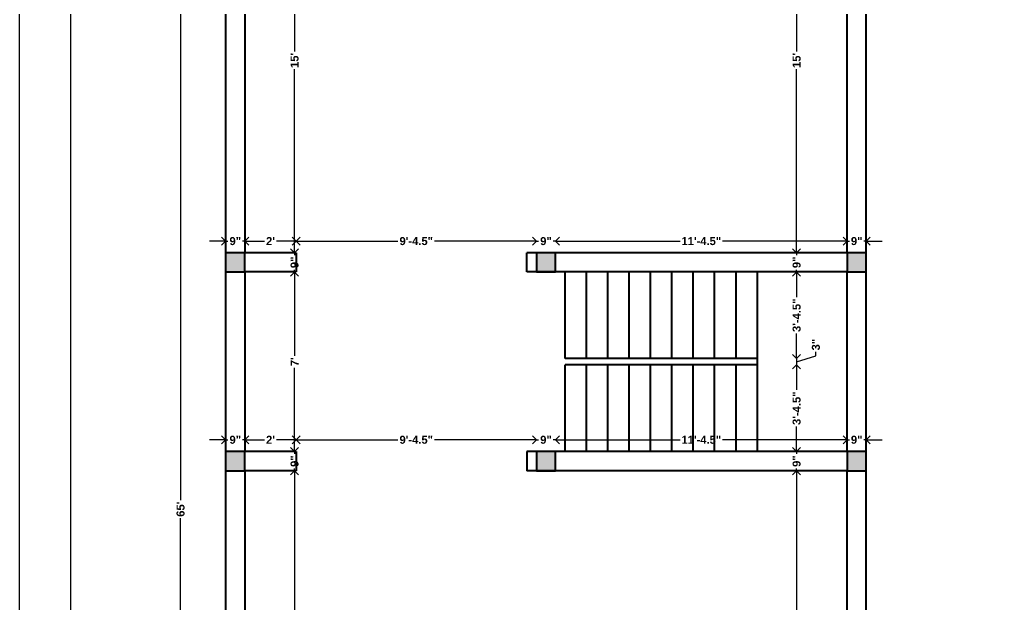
# Model space of a CAD drawing. Header units: inches. Extents: x 1457 to 6508, y 1058 to 4458.
# Drawn here: x 1456.9 to 1913.1, y 2758.7 to 3032.4 of the extents above; entities that cross this region are included whole.
import ezdxf

# ---------------------------------------------------------------- set-up
doc = ezdxf.new("R2010")
doc.units = ezdxf.units.IN
for name, color, linetype, lineweight in [('1.COLUMN', 1, 'Continuous', 40), ('frame', 10, 'Continuous', 30), ('WALL', 2, 'Continuous', 40), ('WALL DIMENSION', 6, 'Continuous', 13)]:
    doc.layers.add(name, color=color, linetype=linetype, lineweight=lineweight)
doc.styles.get("Standard").update_dxf_attribs({"font": 'arialbd.ttf'})
doc.dimstyles.new('WALL DIMENSION', dxfattribs={"dimscale": 1.5, "dimtxt": 2.5, "dimasz": 2.5, "dimexe": 1.25, "dimexo": 0.625, "dimtad": 0, "dimlunit": 3, "dimtxsty": 'Standard', "dimblk": 'OPEN90', "dimcen": 2.5, "dimse1": 1, "dimse2": 1, "dimclrd": 1, "dimclrt": 3, "dimadec": 0, "dimazin": 0, "dimtfac": 1, "dimtmove": 0, "dimatfit": 3, "dimfxl": 0, "dimarcsym": 0})

# ---------------------------------------------------------------- blocks, each defined once
blk = doc.blocks.new('_Open90')
at = {"color": 0, "linetype": 'ByBlock', "lineweight": -2}
for p, q in [((0, 0), (-1, 0)), ((-0.5, 0.5), (0, 0)), ((0, 0), (-0.5, -0.5))]:
    blk.add_line(p, q, dxfattribs=at)
blk = doc.blocks.new('*D177')
at = {"layer": 'Defpoints', "color": 0}
for p in [(1586.48, 2928.7), (1562.48, 2923.26), (1586.48, 2923.26)]:
    blk.add_point(p, dxfattribs=at)
at = {"layer": 'WALL DIMENSION', "color": 1, "lineweight": -2}
for p, q in [((1566.23, 2928.7), (1571.64, 2928.7)), ((1582.73, 2928.7), (1577.32, 2928.7))]:
    blk.add_line(p, q, dxfattribs=at)
at = {"layer": 'WALL DIMENSION', "color": 1, "lineweight": -2, "xscale": 3.75, "yscale": 3.75, "zscale": 3.75, "rotation": 180}
blk.add_blockref('_Open90', (1562.48, 2928.7), dxfattribs=at)
at = {"layer": 'WALL DIMENSION', "color": 1, "lineweight": -2, "xscale": 3.75, "yscale": 3.75, "zscale": 3.75}
blk.add_blockref('_Open90', (1586.48, 2928.7), dxfattribs=at)
at = {"layer": 'WALL DIMENSION', "color": 3, "insert": (1574.48, 2928.7), "char_height": 3.75, "attachment_point": 5}
blk.add_mtext("2'", dxfattribs=at)
blk = doc.blocks.new('*D178')
at = {"layer": 'Defpoints', "color": 0}
for p in [(1698.98, 2928.7), (1586.48, 2923.26), (1698.98, 2923.26)]:
    blk.add_point(p, dxfattribs=at)
at = {"layer": 'WALL DIMENSION', "color": 1, "lineweight": -2}
for p, q in [((1590.23, 2928.7), (1634.17, 2928.7)), ((1695.23, 2928.7), (1651.29, 2928.7))]:
    blk.add_line(p, q, dxfattribs=at)
at = {"layer": 'WALL DIMENSION', "color": 1, "lineweight": -2, "xscale": 3.75, "yscale": 3.75, "zscale": 3.75, "rotation": 180}
blk.add_blockref('_Open90', (1586.48, 2928.7), dxfattribs=at)
at = {"layer": 'WALL DIMENSION', "color": 1, "lineweight": -2, "xscale": 3.75, "yscale": 3.75, "zscale": 3.75}
blk.add_blockref('_Open90', (1698.98, 2928.7), dxfattribs=at)
at = {"layer": 'WALL DIMENSION', "color": 3, "insert": (1642.73, 2928.7), "char_height": 3.75, "attachment_point": 5}
blk.add_mtext('9\'-4.5"', dxfattribs=at)
blk = doc.blocks.new('*D186')
at = {"layer": 'Defpoints', "color": 0}
for p in [(1707.98, 2928.7), (1698.98, 2923.26), (1707.98, 2923.26)]:
    blk.add_point(p, dxfattribs=at)
at = {"layer": 'WALL DIMENSION', "color": 1, "lineweight": -2}
for p, q in [((1695.23, 2928.7), (1691.48, 2928.7)), ((1698.98, 2928.7), (1700.06, 2928.7)), ((1707.98, 2928.7), (1706.9, 2928.7)), ((1711.73, 2928.7), (1715.48, 2928.7))]:
    blk.add_line(p, q, dxfattribs=at)
at = {"layer": 'WALL DIMENSION', "color": 1, "lineweight": -2, "xscale": 3.75, "yscale": 3.75, "zscale": 3.75}
blk.add_blockref('_Open90', (1698.98, 2928.7), dxfattribs=at)
at = {"layer": 'WALL DIMENSION', "color": 1, "lineweight": -2, "xscale": 3.75, "yscale": 3.75, "zscale": 3.75, "rotation": 180}
blk.add_blockref('_Open90', (1707.98, 2928.7), dxfattribs=at)
at = {"layer": 'WALL DIMENSION', "color": 3, "insert": (1703.48, 2928.7), "char_height": 3.75, "attachment_point": 5}
blk.add_mtext('9"', dxfattribs=at)
blk = doc.blocks.new('*D187')
at = {"layer": 'Defpoints', "color": 0}
for p in [(1844.48, 2928.7), (1707.98, 2923.26), (1844.48, 2923.26)]:
    blk.add_point(p, dxfattribs=at)
at = {"layer": 'WALL DIMENSION', "color": 1, "lineweight": -2}
for p, q in [((1711.73, 2928.7), (1766.34, 2928.7)), ((1840.73, 2928.7), (1786.12, 2928.7))]:
    blk.add_line(p, q, dxfattribs=at)
at = {"layer": 'WALL DIMENSION', "color": 1, "lineweight": -2, "xscale": 3.75, "yscale": 3.75, "zscale": 3.75, "rotation": 180}
blk.add_blockref('_Open90', (1707.98, 2928.7), dxfattribs=at)
at = {"layer": 'WALL DIMENSION', "color": 1, "lineweight": -2, "xscale": 3.75, "yscale": 3.75, "zscale": 3.75}
blk.add_blockref('_Open90', (1844.48, 2928.7), dxfattribs=at)
at = {"layer": 'WALL DIMENSION', "color": 3, "insert": (1776.23, 2928.7), "char_height": 3.75, "attachment_point": 5}
blk.add_mtext('11\'-4.5"', dxfattribs=at)
blk = doc.blocks.new('*D188')
at = {"layer": 'Defpoints', "color": 0}
for p in [(1853.48, 2928.7), (1844.48, 2923.26), (1853.48, 2923.26)]:
    blk.add_point(p, dxfattribs=at)
at = {"layer": 'WALL DIMENSION', "color": 1, "lineweight": -2}
for p, q in [((1840.73, 2928.7), (1836.98, 2928.7)), ((1844.48, 2928.7), (1845.56, 2928.7)), ((1853.48, 2928.7), (1852.4, 2928.7)), ((1857.23, 2928.7), (1860.98, 2928.7))]:
    blk.add_line(p, q, dxfattribs=at)
at = {"layer": 'WALL DIMENSION', "color": 1, "lineweight": -2, "xscale": 3.75, "yscale": 3.75, "zscale": 3.75}
blk.add_blockref('_Open90', (1844.48, 2928.7), dxfattribs=at)
at = {"layer": 'WALL DIMENSION', "color": 1, "lineweight": -2, "xscale": 3.75, "yscale": 3.75, "zscale": 3.75, "rotation": 180}
blk.add_blockref('_Open90', (1853.48, 2928.7), dxfattribs=at)
at = {"layer": 'WALL DIMENSION', "color": 3, "insert": (1848.98, 2928.7), "char_height": 3.75, "attachment_point": 5}
blk.add_mtext('9"', dxfattribs=at)
blk = doc.blocks.new('*D189')
at = {"layer": 'Defpoints', "color": 0}
for p in [(1553.48, 2928.7), (1553.48, 2923.26), (1562.48, 2923.26)]:
    blk.add_point(p, dxfattribs=at)
at = {"layer": 'WALL DIMENSION', "color": 1, "lineweight": -2}
for p, q in [((1549.73, 2928.7), (1545.98, 2928.7)), ((1553.48, 2928.7), (1554.56, 2928.7)), ((1562.48, 2928.7), (1561.4, 2928.7)), ((1566.23, 2928.7), (1569.98, 2928.7))]:
    blk.add_line(p, q, dxfattribs=at)
at = {"layer": 'WALL DIMENSION', "color": 1, "lineweight": -2, "xscale": 3.75, "yscale": 3.75, "zscale": 3.75}
blk.add_blockref('_Open90', (1553.48, 2928.7), dxfattribs=at)
at = {"layer": 'WALL DIMENSION', "color": 1, "lineweight": -2, "xscale": 3.75, "yscale": 3.75, "zscale": 3.75, "rotation": 180}
blk.add_blockref('_Open90', (1562.48, 2928.7), dxfattribs=at)
at = {"layer": 'WALL DIMENSION', "color": 3, "insert": (1557.98, 2928.7), "char_height": 3.75, "attachment_point": 5}
blk.add_mtext('9"', dxfattribs=at)
blk = doc.blocks.new('*D190')
at = {"layer": 'Defpoints', "color": 0}
for p in [(1562.48, 2835.74), (1553.48, 2830.26), (1562.48, 2830.26)]:
    blk.add_point(p, dxfattribs=at)
at = {"layer": 'WALL DIMENSION', "color": 1, "lineweight": -2}
for p, q in [((1549.73, 2835.74), (1545.98, 2835.74)), ((1553.48, 2835.74), (1554.56, 2835.74)), ((1562.48, 2835.74), (1561.4, 2835.74)), ((1566.23, 2835.74), (1569.98, 2835.74))]:
    blk.add_line(p, q, dxfattribs=at)
at = {"layer": 'WALL DIMENSION', "color": 1, "lineweight": -2, "xscale": 3.75, "yscale": 3.75, "zscale": 3.75}
blk.add_blockref('_Open90', (1553.48, 2835.74), dxfattribs=at)
at = {"layer": 'WALL DIMENSION', "color": 1, "lineweight": -2, "xscale": 3.75, "yscale": 3.75, "zscale": 3.75, "rotation": 180}
blk.add_blockref('_Open90', (1562.48, 2835.74), dxfattribs=at)
at = {"layer": 'WALL DIMENSION', "color": 3, "insert": (1557.98, 2835.74), "char_height": 3.75, "attachment_point": 5}
blk.add_mtext('9"', dxfattribs=at)
blk = doc.blocks.new('*D166')
at = {"layer": 'Defpoints', "color": 0}
for p in [(1586.48, 2835.74), (1562.48, 2830.26), (1586.48, 2830.26)]:
    blk.add_point(p, dxfattribs=at)
at = {"layer": 'WALL DIMENSION', "color": 1, "lineweight": -2}
for p, q in [((1566.23, 2835.74), (1571.64, 2835.74)), ((1582.73, 2835.74), (1577.32, 2835.74))]:
    blk.add_line(p, q, dxfattribs=at)
at = {"layer": 'WALL DIMENSION', "color": 1, "lineweight": -2, "xscale": 3.75, "yscale": 3.75, "zscale": 3.75, "rotation": 180}
blk.add_blockref('_Open90', (1562.48, 2835.74), dxfattribs=at)
at = {"layer": 'WALL DIMENSION', "color": 1, "lineweight": -2, "xscale": 3.75, "yscale": 3.75, "zscale": 3.75}
blk.add_blockref('_Open90', (1586.48, 2835.74), dxfattribs=at)
at = {"layer": 'WALL DIMENSION', "color": 3, "insert": (1574.48, 2835.74), "char_height": 3.75, "attachment_point": 5}
blk.add_mtext("2'", dxfattribs=at)
blk = doc.blocks.new('*D167')
at = {"layer": 'Defpoints', "color": 0}
for p in [(1698.98, 2835.74), (1586.48, 2830.26), (1698.98, 2830.26)]:
    blk.add_point(p, dxfattribs=at)
at = {"layer": 'WALL DIMENSION', "color": 1, "lineweight": -2}
for p, q in [((1590.23, 2835.74), (1634.17, 2835.74)), ((1695.23, 2835.74), (1651.29, 2835.74))]:
    blk.add_line(p, q, dxfattribs=at)
at = {"layer": 'WALL DIMENSION', "color": 1, "lineweight": -2, "xscale": 3.75, "yscale": 3.75, "zscale": 3.75, "rotation": 180}
blk.add_blockref('_Open90', (1586.48, 2835.74), dxfattribs=at)
at = {"layer": 'WALL DIMENSION', "color": 1, "lineweight": -2, "xscale": 3.75, "yscale": 3.75, "zscale": 3.75}
blk.add_blockref('_Open90', (1698.98, 2835.74), dxfattribs=at)
at = {"layer": 'WALL DIMENSION', "color": 3, "insert": (1642.73, 2835.74), "char_height": 3.75, "attachment_point": 5}
blk.add_mtext('9\'-4.5"', dxfattribs=at)
blk = doc.blocks.new('*D168')
at = {"layer": 'Defpoints', "color": 0}
for p in [(1707.98, 2835.74), (1698.98, 2830.26), (1707.98, 2830.26)]:
    blk.add_point(p, dxfattribs=at)
at = {"layer": 'WALL DIMENSION', "color": 1, "lineweight": -2}
for p, q in [((1695.23, 2835.74), (1691.48, 2835.74)), ((1698.98, 2835.74), (1700.06, 2835.74)), ((1707.98, 2835.74), (1706.9, 2835.74)), ((1711.73, 2835.74), (1715.48, 2835.74))]:
    blk.add_line(p, q, dxfattribs=at)
at = {"layer": 'WALL DIMENSION', "color": 1, "lineweight": -2, "xscale": 3.75, "yscale": 3.75, "zscale": 3.75}
blk.add_blockref('_Open90', (1698.98, 2835.74), dxfattribs=at)
at = {"layer": 'WALL DIMENSION', "color": 1, "lineweight": -2, "xscale": 3.75, "yscale": 3.75, "zscale": 3.75, "rotation": 180}
blk.add_blockref('_Open90', (1707.98, 2835.74), dxfattribs=at)
at = {"layer": 'WALL DIMENSION', "color": 3, "insert": (1703.48, 2835.74), "char_height": 3.75, "attachment_point": 5}
blk.add_mtext('9"', dxfattribs=at)
blk = doc.blocks.new('*D169')
at = {"layer": 'Defpoints', "color": 0}
for p in [(1844.48, 2835.74), (1707.98, 2830.26), (1844.48, 2830.26)]:
    blk.add_point(p, dxfattribs=at)
at = {"layer": 'WALL DIMENSION', "color": 1, "lineweight": -2}
for p, q in [((1711.73, 2835.74), (1766.34, 2835.74)), ((1840.73, 2835.74), (1786.12, 2835.74))]:
    blk.add_line(p, q, dxfattribs=at)
at = {"layer": 'WALL DIMENSION', "color": 1, "lineweight": -2, "xscale": 3.75, "yscale": 3.75, "zscale": 3.75, "rotation": 180}
blk.add_blockref('_Open90', (1707.98, 2835.74), dxfattribs=at)
at = {"layer": 'WALL DIMENSION', "color": 1, "lineweight": -2, "xscale": 3.75, "yscale": 3.75, "zscale": 3.75}
blk.add_blockref('_Open90', (1844.48, 2835.74), dxfattribs=at)
at = {"layer": 'WALL DIMENSION', "color": 3, "insert": (1776.23, 2835.74), "char_height": 3.75, "attachment_point": 5}
blk.add_mtext('11\'-4.5"', dxfattribs=at)
blk = doc.blocks.new('*D170')
at = {"layer": 'Defpoints', "color": 0}
for p in [(1853.48, 2835.74), (1844.48, 2830.26), (1853.48, 2830.26)]:
    blk.add_point(p, dxfattribs=at)
at = {"layer": 'WALL DIMENSION', "color": 1, "lineweight": -2}
for p, q in [((1840.73, 2835.74), (1836.98, 2835.74)), ((1844.48, 2835.74), (1845.56, 2835.74)), ((1853.48, 2835.74), (1852.4, 2835.74)), ((1857.23, 2835.74), (1860.98, 2835.74))]:
    blk.add_line(p, q, dxfattribs=at)
at = {"layer": 'WALL DIMENSION', "color": 1, "lineweight": -2, "xscale": 3.75, "yscale": 3.75, "zscale": 3.75}
blk.add_blockref('_Open90', (1844.48, 2835.74), dxfattribs=at)
at = {"layer": 'WALL DIMENSION', "color": 1, "lineweight": -2, "xscale": 3.75, "yscale": 3.75, "zscale": 3.75, "rotation": 180}
blk.add_blockref('_Open90', (1853.48, 2835.74), dxfattribs=at)
at = {"layer": 'WALL DIMENSION', "color": 3, "insert": (1848.98, 2835.74), "char_height": 3.75, "attachment_point": 5}
blk.add_mtext('9"', dxfattribs=at)
blk = doc.blocks.new('*D141')
at = {"layer": 'Defpoints', "color": 0}
for p in [(1820.88, 3103.26), (1820.88, 2923.26), (1820.88, 2923.26)]:
    blk.add_point(p, dxfattribs=at)
at = {"layer": 'WALL DIMENSION', "color": 1, "lineweight": -2}
for p, q in [((1820.88, 3099.51), (1820.88, 3017.42)), ((1820.88, 2927.01), (1820.88, 3009.11))]:
    blk.add_line(p, q, dxfattribs=at)
at = {"layer": 'WALL DIMENSION', "color": 1, "lineweight": -2, "xscale": 3.75, "yscale": 3.75, "zscale": 3.75}
for p, rotation in [((1820.88, 3103.26), 90), ((1820.88, 2923.26), 270)]:
    blk.add_blockref('_Open90', p, dxfattribs=dict(at, rotation=rotation))
at = {"layer": 'WALL DIMENSION', "color": 3, "insert": (1820.88, 3013.26), "char_height": 3.75, "attachment_point": 5, "rotation": 90}
blk.add_mtext("15'", dxfattribs=at)
blk = doc.blocks.new('*D115')
at = {"layer": 'Defpoints', "color": 0}
for p in [(1820.88, 2923.26), (1820.88, 2914.26), (1820.88, 2914.26)]:
    blk.add_point(p, dxfattribs=at)
at = {"layer": 'WALL DIMENSION', "color": 1, "lineweight": -2}
for p, q in [((1820.88, 2927.01), (1820.88, 2930.76)), ((1820.88, 2923.26), (1820.88, 2922.19)), ((1820.88, 2914.26), (1820.88, 2915.34)), ((1820.88, 2910.51), (1820.88, 2906.76))]:
    blk.add_line(p, q, dxfattribs=at)
at = {"layer": 'WALL DIMENSION', "color": 1, "lineweight": -2, "xscale": 3.75, "yscale": 3.75, "zscale": 3.75}
for p, rotation in [((1820.88, 2923.26), 270), ((1820.88, 2914.26), 90)]:
    blk.add_blockref('_Open90', p, dxfattribs=dict(at, rotation=rotation))
at = {"layer": 'WALL DIMENSION', "color": 3, "insert": (1820.88, 2918.76), "char_height": 3.75, "attachment_point": 5, "rotation": 90}
blk.add_mtext('9"', dxfattribs=at)
blk = doc.blocks.new('*D116')
at = {"layer": 'Defpoints', "color": 0}
for p in [(1820.88, 2914.26), (1802.48, 2873.76), (1820.88, 2873.76)]:
    blk.add_point(p, dxfattribs=at)
at = {"layer": 'WALL DIMENSION', "color": 1, "lineweight": -2}
for p, q in [((1820.88, 2910.51), (1820.88, 2902.56)), ((1820.88, 2877.51), (1820.88, 2885.47))]:
    blk.add_line(p, q, dxfattribs=at)
at = {"layer": 'WALL DIMENSION', "color": 1, "lineweight": -2, "xscale": 3.75, "yscale": 3.75, "zscale": 3.75}
for p, rotation in [((1820.88, 2914.26), 90), ((1820.88, 2873.76), 270)]:
    blk.add_blockref('_Open90', p, dxfattribs=dict(at, rotation=rotation))
at = {"layer": 'WALL DIMENSION', "color": 3, "insert": (1820.88, 2894.01), "char_height": 3.75, "attachment_point": 5, "rotation": 90}
blk.add_mtext('3\'-4.5"', dxfattribs=at)
blk = doc.blocks.new('*D117')
at = {"layer": 'Defpoints', "color": 0}
for p in [(1802.48, 2873.76), (1802.48, 2870.76), (1820.88, 2870.76)]:
    blk.add_point(p, dxfattribs=at)
at = {"layer": 'WALL DIMENSION', "color": 1, "lineweight": -2}
for p, q in [((1820.88, 2877.51), (1820.88, 2881.26)), ((1820.88, 2872.26), (1829.9, 2874.97)), ((1820.88, 2873.76), (1820.88, 2870.76)), ((1820.88, 2873.76), (1820.88, 2870.76)), ((1829.9, 2874.97), (1829.9, 2876.85)), ((1820.88, 2867.01), (1820.88, 2863.26))]:
    blk.add_line(p, q, dxfattribs=at)
at = {"layer": 'WALL DIMENSION', "color": 1, "lineweight": -2, "xscale": 3.75, "yscale": 3.75, "zscale": 3.75}
for p, rotation in [((1820.88, 2873.76), 270), ((1820.88, 2870.76), 90)]:
    blk.add_blockref('_Open90', p, dxfattribs=dict(at, rotation=rotation))
at = {"layer": 'WALL DIMENSION', "color": 3, "insert": (1829.9, 2880.25), "char_height": 3.75, "attachment_point": 5, "rotation": 90}
blk.add_mtext('3"', dxfattribs=at)
blk = doc.blocks.new('*D118')
at = {"layer": 'Defpoints', "color": 0}
for p in [(1802.48, 2870.76), (1802.48, 2830.26), (1820.88, 2830.26)]:
    blk.add_point(p, dxfattribs=at)
at = {"layer": 'WALL DIMENSION', "color": 1, "lineweight": -2}
for p, q in [((1820.88, 2867.01), (1820.88, 2859.06)), ((1820.88, 2834.01), (1820.88, 2841.97))]:
    blk.add_line(p, q, dxfattribs=at)
at = {"layer": 'WALL DIMENSION', "color": 1, "lineweight": -2, "xscale": 3.75, "yscale": 3.75, "zscale": 3.75}
for p, rotation in [((1820.88, 2870.76), 90), ((1820.88, 2830.26), 270)]:
    blk.add_blockref('_Open90', p, dxfattribs=dict(at, rotation=rotation))
at = {"layer": 'WALL DIMENSION', "color": 3, "insert": (1820.88, 2850.51), "char_height": 3.75, "attachment_point": 5, "rotation": 90}
blk.add_mtext('3\'-4.5"', dxfattribs=at)
blk = doc.blocks.new('*D119')
at = {"layer": 'Defpoints', "color": 0}
for p in [(1802.48, 2830.26), (1802.48, 2821.26), (1820.88, 2821.26)]:
    blk.add_point(p, dxfattribs=at)
at = {"layer": 'WALL DIMENSION', "color": 1, "lineweight": -2}
for p, q in [((1820.88, 2834.01), (1820.88, 2837.76)), ((1820.88, 2830.26), (1820.88, 2829.19)), ((1820.88, 2821.26), (1820.88, 2822.34)), ((1820.88, 2817.51), (1820.88, 2813.76))]:
    blk.add_line(p, q, dxfattribs=at)
at = {"layer": 'WALL DIMENSION', "color": 1, "lineweight": -2, "xscale": 3.75, "yscale": 3.75, "zscale": 3.75}
for p, rotation in [((1820.88, 2830.26), 270), ((1820.88, 2821.26), 90)]:
    blk.add_blockref('_Open90', p, dxfattribs=dict(at, rotation=rotation))
at = {"layer": 'WALL DIMENSION', "color": 3, "insert": (1820.88, 2825.76), "char_height": 3.75, "attachment_point": 5, "rotation": 90}
blk.add_mtext('9"', dxfattribs=at)
blk = doc.blocks.new('*D130')
at = {"layer": 'Defpoints', "color": 0}
for p in [(1802.48, 2821.26), (1820.88, 2641.26), (1820.88, 2641.26)]:
    blk.add_point(p, dxfattribs=at)
at = {"layer": 'WALL DIMENSION', "color": 1, "lineweight": -2}
for p, q in [((1820.88, 2817.51), (1820.88, 2735.42)), ((1820.88, 2645.01), (1820.88, 2727.11))]:
    blk.add_line(p, q, dxfattribs=at)
at = {"layer": 'WALL DIMENSION', "color": 1, "lineweight": -2, "xscale": 3.75, "yscale": 3.75, "zscale": 3.75}
for p, rotation in [((1820.88, 2821.26), 90), ((1820.88, 2641.26), 270)]:
    blk.add_blockref('_Open90', p, dxfattribs=dict(at, rotation=rotation))
at = {"layer": 'WALL DIMENSION', "color": 3, "insert": (1820.88, 2731.26), "char_height": 3.75, "attachment_point": 5, "rotation": 90}
blk.add_mtext("15'", dxfattribs=at)
blk = doc.blocks.new('*D128')
at = {"layer": 'Defpoints', "color": 0}
for p in [(1582.81, 3103.26), (1585.76, 2923.26), (1586.48, 2923.26)]:
    blk.add_point(p, dxfattribs=at)
at = {"layer": 'WALL DIMENSION', "color": 1, "lineweight": -2}
for p, q in [((1585.76, 3099.51), (1585.76, 3017.42)), ((1585.76, 2927.01), (1585.76, 3009.11))]:
    blk.add_line(p, q, dxfattribs=at)
at = {"layer": 'WALL DIMENSION', "color": 1, "lineweight": -2, "xscale": 3.75, "yscale": 3.75, "zscale": 3.75}
for p, rotation in [((1585.76, 3103.26), 90), ((1585.76, 2923.26), 270)]:
    blk.add_blockref('_Open90', p, dxfattribs=dict(at, rotation=rotation))
at = {"layer": 'WALL DIMENSION', "color": 3, "insert": (1585.76, 3013.26), "char_height": 3.75, "attachment_point": 5, "rotation": 90}
blk.add_mtext("15'", dxfattribs=at)
blk = doc.blocks.new('*D129')
at = {"layer": 'Defpoints', "color": 0}
for p in [(1586.48, 2923.26), (1585.76, 2914.26), (1585.76, 2914.26)]:
    blk.add_point(p, dxfattribs=at)
at = {"layer": 'WALL DIMENSION', "color": 1, "lineweight": -2}
for p, q in [((1585.76, 2927.01), (1585.76, 2930.76)), ((1585.76, 2923.26), (1585.76, 2922.19)), ((1585.76, 2914.26), (1585.76, 2915.34)), ((1585.76, 2910.51), (1585.76, 2906.76))]:
    blk.add_line(p, q, dxfattribs=at)
at = {"layer": 'WALL DIMENSION', "color": 1, "lineweight": -2, "xscale": 3.75, "yscale": 3.75, "zscale": 3.75}
for p, rotation in [((1585.76, 2923.26), 270), ((1585.76, 2914.26), 90)]:
    blk.add_blockref('_Open90', p, dxfattribs=dict(at, rotation=rotation))
at = {"layer": 'WALL DIMENSION', "color": 3, "insert": (1585.76, 2918.76), "char_height": 3.75, "attachment_point": 5, "rotation": 90}
blk.add_mtext('9"', dxfattribs=at)
blk = doc.blocks.new('*D82')
at = {"layer": 'Defpoints', "color": 0}
for p in [(1585.76, 2914.26), (1585.76, 2830.26), (1585.76, 2830.26)]:
    blk.add_point(p, dxfattribs=at)
at = {"layer": 'WALL DIMENSION', "color": 1, "lineweight": -2}
for p, q in [((1585.76, 2910.51), (1585.76, 2875.05)), ((1585.76, 2834.01), (1585.76, 2869.47))]:
    blk.add_line(p, q, dxfattribs=at)
at = {"layer": 'WALL DIMENSION', "color": 1, "lineweight": -2, "xscale": 3.75, "yscale": 3.75, "zscale": 3.75}
for p, rotation in [((1585.76, 2914.26), 90), ((1585.76, 2830.26), 270)]:
    blk.add_blockref('_Open90', p, dxfattribs=dict(at, rotation=rotation))
at = {"layer": 'WALL DIMENSION', "color": 3, "insert": (1585.76, 2872.26), "char_height": 3.75, "attachment_point": 5, "rotation": 90}
blk.add_mtext("7'", dxfattribs=at)
blk = doc.blocks.new('*D83')
at = {"layer": 'Defpoints', "color": 0}
for p in [(1585.76, 2830.26), (1585.76, 2821.26), (1585.76, 2821.26)]:
    blk.add_point(p, dxfattribs=at)
at = {"layer": 'WALL DIMENSION', "color": 1, "lineweight": -2}
for p, q in [((1585.76, 2834.01), (1585.76, 2837.76)), ((1585.76, 2830.26), (1585.76, 2829.19)), ((1585.76, 2821.26), (1585.76, 2822.34)), ((1585.76, 2817.51), (1585.76, 2813.76))]:
    blk.add_line(p, q, dxfattribs=at)
at = {"layer": 'WALL DIMENSION', "color": 1, "lineweight": -2, "xscale": 3.75, "yscale": 3.75, "zscale": 3.75}
for p, rotation in [((1585.76, 2830.26), 270), ((1585.76, 2821.26), 90)]:
    blk.add_blockref('_Open90', p, dxfattribs=dict(at, rotation=rotation))
at = {"layer": 'WALL DIMENSION', "color": 3, "insert": (1585.76, 2825.76), "char_height": 3.75, "attachment_point": 5, "rotation": 90}
blk.add_mtext('9"', dxfattribs=at)
blk = doc.blocks.new('*D84')
at = {"layer": 'Defpoints', "color": 0}
for p in [(1585.76, 2821.26), (1585.76, 2641.26), (1585.76, 2641.26)]:
    blk.add_point(p, dxfattribs=at)
at = {"layer": 'WALL DIMENSION', "color": 1, "lineweight": -2}
for p, q in [((1585.76, 2817.51), (1585.76, 2735.42)), ((1585.76, 2645.01), (1585.76, 2727.11))]:
    blk.add_line(p, q, dxfattribs=at)
at = {"layer": 'WALL DIMENSION', "color": 1, "lineweight": -2, "xscale": 3.75, "yscale": 3.75, "zscale": 3.75}
for p, rotation in [((1585.76, 2821.26), 90), ((1585.76, 2641.26), 270)]:
    blk.add_blockref('_Open90', p, dxfattribs=dict(at, rotation=rotation))
at = {"layer": 'WALL DIMENSION', "color": 3, "insert": (1585.76, 2731.26), "char_height": 3.75, "attachment_point": 5, "rotation": 90}
blk.add_mtext("15'", dxfattribs=at)
blk = doc.blocks.new('*D89')
at = {"layer": 'Defpoints', "color": 0}
for p in [(1553.48, 3193.26), (1532.37, 2413.26), (1553.48, 2413.26)]:
    blk.add_point(p, dxfattribs=at)
at = {"layer": 'WALL DIMENSION', "color": 1, "lineweight": -2}
for p, q in [((1532.37, 3189.51), (1532.37, 2807.51)), ((1532.37, 2417.01), (1532.37, 2799.01))]:
    blk.add_line(p, q, dxfattribs=at)
at = {"layer": 'WALL DIMENSION', "color": 1, "lineweight": -2, "xscale": 3.75, "yscale": 3.75, "zscale": 3.75}
for p, rotation in [((1532.37, 3193.26), 90), ((1532.37, 2413.26), 270)]:
    blk.add_blockref('_Open90', p, dxfattribs=dict(at, rotation=rotation))
at = {"layer": 'WALL DIMENSION', "color": 3, "insert": (1532.37, 2803.26), "char_height": 3.75, "attachment_point": 5, "rotation": 90}
blk.add_mtext("65'", dxfattribs=at)

msp = doc.modelspace()

# ---------------------------------------------------------------- hatches: boundary and pattern name
at = {"layer": '1.COLUMN'}
h = msp.add_hatch(color=256, dxfattribs=at)
h.dxf.hatch_style = 1
h.paths.add_polyline_path([(1562.4795, 2923.2629), (1553.4795, 2923.2629), (1553.4795, 2914.2629), (1562.4795, 2914.2629)])
h = msp.add_hatch(color=256, dxfattribs=at)
h.dxf.hatch_style = 1
h.paths.add_polyline_path([(1707.9795, 2923.2629), (1698.9795, 2923.2629), (1698.9795, 2914.2629), (1707.9795, 2914.2629)])
h = msp.add_hatch(color=256, dxfattribs=at)
h.dxf.hatch_style = 1
h.paths.add_polyline_path([(1853.4795, 2923.2629), (1844.4795, 2923.2629), (1844.4795, 2914.2629), (1853.4795, 2914.2629)])
h = msp.add_hatch(color=256, dxfattribs=at)
h.dxf.hatch_style = 1
h.paths.add_polyline_path([(1562.4795, 2830.2629), (1553.4795, 2830.2629), (1553.4795, 2821.2629), (1562.4795, 2821.2629)])
h = msp.add_hatch(color=256, dxfattribs=at)
h.dxf.hatch_style = 1
h.paths.add_polyline_path([(1707.9795, 2830.2629), (1698.9795, 2830.2629), (1698.9795, 2821.2629), (1707.9795, 2821.2629)])
h = msp.add_hatch(color=256, dxfattribs=at)
h.dxf.hatch_style = 1
h.paths.add_polyline_path([(1853.4795, 2830.2629), (1844.4795, 2830.2629), (1844.4795, 2821.2629), (1853.4795, 2821.2629)])

# ---------------------------------------------------------------- linework, layer by layer
msp.add_lwpolyline([(1456.9306, 3306.146), (2684.996, 3306.146), (2684.996, 2211.2062), (1456.9306, 2211.2062)], close=True)
for points in [[(1553.4795, 2914.2629), (1562.4795, 2914.2629), (1562.4795, 2923.2629), (1553.4795, 2923.2629)], [(1698.9795, 2914.2629), (1707.9795, 2914.2629), (1707.9795, 2923.2629), (1698.9795, 2923.2629)], [(1844.4795, 2914.2629), (1853.4795, 2914.2629), (1853.4795, 2923.2629), (1844.4795, 2923.2629)], [(1553.4795, 2821.2629), (1562.4795, 2821.2629), (1562.4795, 2830.2629), (1553.4795, 2830.2629)], [(1698.9795, 2821.2629), (1707.9795, 2821.2629), (1707.9795, 2830.2629), (1698.9795, 2830.2629)], [(1844.4795, 2821.2629), (1853.4795, 2821.2629), (1853.4795, 2830.2629), (1844.4795, 2830.2629)]]:
    msp.add_lwpolyline(points, close=True, dxfattribs=at)
at = {"layer": 'frame'}
msp.add_lwpolyline([(1481.0147, 3282.0619), (2660.9119, 3282.0619), (2660.9119, 2235.2903), (1481.0147, 2235.2903)], close=True, dxfattribs=at)
at = {"layer": 'WALL'}
for p, q in [((1553.4795, 3193.2629), (1553.4795, 2413.2629)), ((1853.4795, 2413.2629), (1853.4795, 3193.2629)), ((1562.4795, 3103.2629), (1562.4795, 2923.2629)), ((1844.4795, 2923.2629), (1844.4795, 3103.2629)), ((1586.4795, 2923.2629), (1562.4795, 2923.2629)), ((1586.4795, 2923.2629), (1586.4795, 2914.2629)), ((1844.4795, 2923.2629), (1694.4795, 2923.2629)), ((1694.4795, 2914.2629), (1694.4795, 2923.2629)), ((1586.4795, 2914.2629), (1562.4795, 2914.2629)), ((1562.4795, 2914.2629), (1562.4795, 2830.2629)), ((1844.4795, 2914.2629), (1694.4795, 2914.2629)), ((1712.4795, 2873.7629), (1712.4795, 2914.2629)), ((1722.4795, 2873.7629), (1722.4795, 2914.2629)), ((1732.4795, 2873.7629), (1732.4795, 2914.2629)), ((1742.4795, 2873.7629), (1742.4795, 2914.2629)), ((1752.4795, 2873.7629), (1752.4795, 2914.2629)), ((1762.4795, 2873.7629), (1762.4795, 2914.2629)), ((1772.4795, 2873.7629), (1772.4795, 2914.2629)), ((1782.4795, 2873.7629), (1782.4795, 2914.2629)), ((1792.4795, 2873.7629), (1792.4795, 2914.2629)), ((1802.4795, 2830.2629), (1802.4795, 2914.2629)), ((1844.4795, 2830.2629), (1844.4795, 2914.2629)), ((1802.4795, 2873.7629), (1712.4795, 2873.7629)), ((1712.4795, 2830.2629), (1712.4795, 2870.7629)), ((1802.4795, 2870.7629), (1712.4795, 2870.7629)), ((1722.4795, 2830.2629), (1722.4795, 2870.7629)), ((1732.4795, 2830.2629), (1732.4795, 2870.7629)), ((1742.4795, 2830.2629), (1742.4795, 2870.7629)), ((1752.4795, 2830.2629), (1752.4795, 2870.7629)), ((1762.4795, 2830.2629), (1762.4795, 2870.7629)), ((1772.4795, 2830.2629), (1772.4795, 2870.7629)), ((1782.4795, 2830.2629), (1782.4795, 2870.7629)), ((1792.4795, 2830.2629), (1792.4795, 2870.7629)), ((1586.4795, 2830.2629), (1562.4795, 2830.2629)), ((1586.4795, 2830.2629), (1586.4795, 2821.2629)), ((1844.4795, 2830.2629), (1694.4795, 2830.2629)), ((1694.4795, 2830.2629), (1694.4795, 2821.2629)), ((1586.4795, 2821.2629), (1562.4795, 2821.2629)), ((1562.4795, 2821.2629), (1562.4795, 2641.2629)), ((1844.4795, 2821.2629), (1694.4795, 2821.2629)), ((1844.4795, 2641.2629), (1844.4795, 2821.2629))]:
    msp.add_line(p, q, dxfattribs=at)

# ---------------------------------------------------------------- dimensions: what is measured, and where the dimension line sits
at = {"layer": 'WALL DIMENSION'}
dim = msp.add_linear_dim(base=(1532.3695, 2413.2629), p1=(1553.4795, 3193.2629), p2=(1553.4795, 2413.2629), angle=90, dimstyle='WALL DIMENSION', dxfattribs=at)
dim.commit()
dim.dimension.update_dxf_attribs({"geometry": '*D89', "text_midpoint": (1532.3695, 2803.2629)})
for base, p1, p2, picture, middle in [((1585.7622, 2923.2629), (1582.8101, 3103.2629), (1586.4795, 2923.2629), '*D128', (1585.7622, 3013.2629)), ((1820.8753, 2923.2629), (1820.8753, 3103.2629), (1820.8753, 2923.2629), '*D141', (1820.8753, 3013.2629)), ((1585.7622, 2914.2629), (1586.4795, 2923.2629), (1585.7622, 2914.2629), '*D129', (1585.7622, 2918.7629)), ((1820.8753, 2914.2629), (1820.8753, 2923.2629), (1820.8753, 2914.2629), '*D115', (1820.8753, 2918.7629)), ((1585.7622, 2830.2629), (1585.7622, 2914.2629), (1585.7622, 2830.2629), '*D82', (1585.7622, 2872.2629)), ((1820.8753, 2873.7629), (1820.8753, 2914.2629), (1802.4795, 2873.7629), '*D116', (1820.8753, 2894.0129)), ((1820.8753, 2870.7629), (1802.4795, 2873.7629), (1802.4795, 2870.7629), '*D117', (1829.9005, 2877.7829)), ((1820.8753, 2830.2629), (1802.4795, 2870.7629), (1802.4795, 2830.2629), '*D118', (1820.8753, 2850.5129)), ((1585.7622, 2821.2629), (1585.7622, 2830.2629), (1585.7622, 2821.2629), '*D83', (1585.7622, 2825.7629)), ((1820.8753, 2821.2629), (1802.4795, 2830.2629), (1802.4795, 2821.2629), '*D119', (1820.8753, 2825.7629)), ((1585.7622, 2641.2629), (1585.7622, 2821.2629), (1585.7622, 2641.2629), '*D84', (1585.7622, 2731.2629)), ((1820.8753, 2641.2629), (1802.4795, 2821.2629), (1820.8753, 2641.2629), '*D130', (1820.8753, 2731.2629))]:
    dim = msp.add_linear_dim(base=base, p1=p1, p2=p2, angle=90, dimstyle='WALL DIMENSION', override={"dimtmove": 1}, dxfattribs=at)
    dim.commit()
    dim.dimension.update_dxf_attribs({"geometry": picture, "text_midpoint": middle})
for base, p1, p2, picture, middle in [((1553.4795, 2928.7005), (1562.4795, 2923.2629), (1553.4795, 2923.2629), '*D189', (1557.9795, 2928.7005)), ((1562.4795, 2835.7383), (1553.4795, 2830.2629), (1562.4795, 2830.2629), '*D190', (1557.9795, 2835.7383))]:
    dim = msp.add_linear_dim(base=base, p1=p1, p2=p2, dimstyle='WALL DIMENSION', dxfattribs=at)
    dim.commit()
    dim.dimension.update_dxf_attribs({"geometry": picture, "text_midpoint": middle})
for base, p1, p2, picture, middle in [((1586.4795, 2928.7005), (1562.4795, 2923.2629), (1586.4795, 2923.2629), '*D177', (1574.4795, 2928.7005)), ((1698.9795, 2928.7005), (1586.4795, 2923.2629), (1698.9795, 2923.2629), '*D178', (1642.7295, 2928.7005)), ((1707.9795, 2928.7005), (1698.9795, 2923.2629), (1707.9795, 2923.2629), '*D186', (1703.4795, 2928.7005)), ((1844.4795, 2928.7005), (1707.9795, 2923.2629), (1844.4795, 2923.2629), '*D187', (1776.2295, 2928.7005)), ((1853.4795, 2928.7005), (1844.4795, 2923.2629), (1853.4795, 2923.2629), '*D188', (1848.9795, 2928.7005)), ((1586.4795, 2835.7383), (1562.4795, 2830.2629), (1586.4795, 2830.2629), '*D166', (1574.4795, 2835.7383)), ((1698.9795, 2835.7383), (1586.4795, 2830.2629), (1698.9795, 2830.2629), '*D167', (1642.7295, 2835.7383)), ((1707.9795, 2835.7383), (1698.9795, 2830.2629), (1707.9795, 2830.2629), '*D168', (1703.4795, 2835.7383)), ((1844.4795, 2835.7383), (1707.9795, 2830.2629), (1844.4795, 2830.2629), '*D169', (1776.2295, 2835.7383)), ((1853.4795, 2835.7383), (1844.4795, 2830.2629), (1853.4795, 2830.2629), '*D170', (1848.9795, 2835.7383))]:
    dim = msp.add_linear_dim(base=base, p1=p1, p2=p2, dimstyle='WALL DIMENSION', override={"dimtmove": 1}, dxfattribs=at)
    dim.commit()
    dim.dimension.update_dxf_attribs({"geometry": picture, "text_midpoint": middle})

doc.saveas('drawing.dxf')
